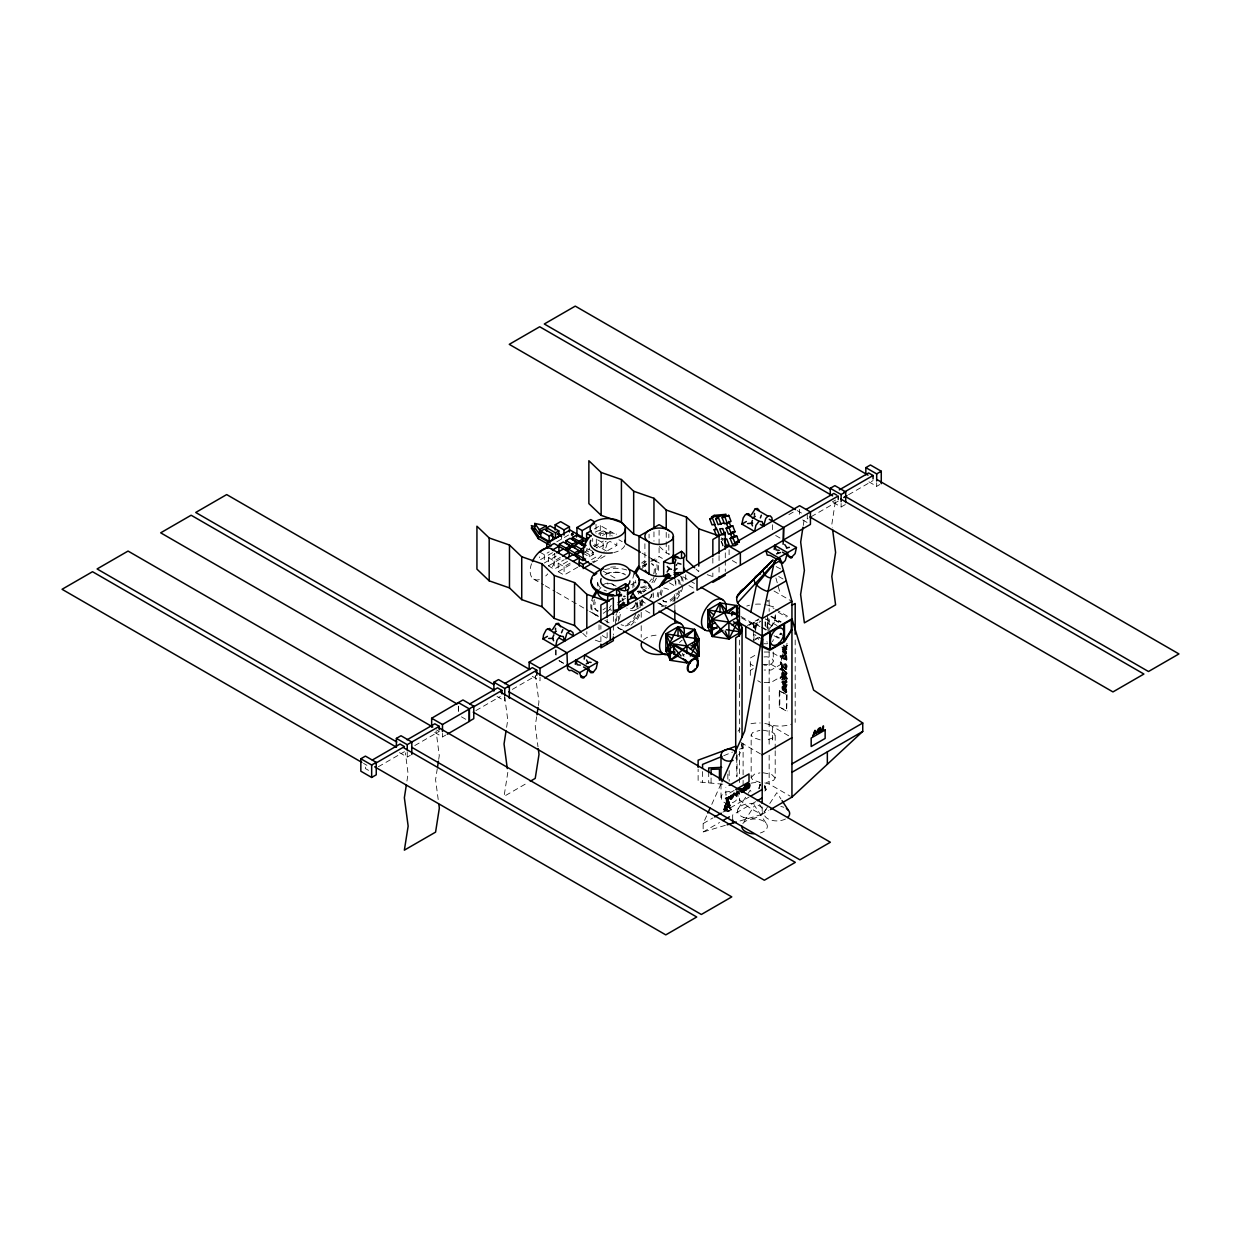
<?xml version="1.0" encoding="UTF-8"?>
<svg xmlns="http://www.w3.org/2000/svg" width="1241" height="1241" viewBox="0 0 1241 1241"><rect width="100%" height="100%" fill="white"/><g stroke="black" fill="none" stroke-linecap="round" stroke-linejoin="round"><path stroke-width="0.75" stroke-dasharray="5 3.75" d="M727.366 811.707L727.505 797.405L731.259 809.644L727.366 811.707L723.906 810.001L727.505 797.405L731.259 809.644M733.26 795.295C734.579 793.015 735.339 792.115 732.826 794.256C732.717 798.599 733.493 796.629 734.098 794.038C735.835 795.574 735.929 795.745 734.486 792.828M729.072 796.35L729.056 798.63L727.459 798.987L729.181 796.52L729.708 798.63L727.738 800.042L726.962 799.313L728.622 799.499L729.429 797.994L726.947 798.832L727.242 797.405L729.584 796.644M735.448 793.93L737.93 793.092L735.448 793.93L737.387 791.355L738.395 792.72L737.418 794.814L735.463 794.395L738.085 791.742M735.727 794.845L737.557 793.728L737.712 791.603M732.143 797.482C728.095 803.16 730.732 789.959 732.671 796.567C728.358 800.569 734.594 796.986 730.484 798.692M732.655 797.777L731.616 799.359L730.142 799.188M784.234 676.934C781.473 676.686 782.621 670 784.017 673.243C780.155 677.291 784.684 674.964 786.298 673.553A1.598 0.915 60 0 1 786.996 674.468L786.313 679.463L787.197 678.951L786.639 677.493M781.737 667.953L781.799 667.053C779.317 651.789 787.306 679.525 787.058 665.828A2.885 1.66 60 0 0 785.77 663.733L784.265 663.78C789.695 680.859 775.951 649.338 781.737 667.953L782.699 666.541L781.814 662.88M723.829 809.442L726.761 807.441L727.505 797.405L731.182 809.085M783.211 645.103L786.778 647.275L787.197 649.353L786.298 649.865L785.01 648.081L781.706 647.073M785.615 649.338L786.36 647.895L783.211 646.003M783.211 669.364L781.706 668.852L786.778 671.536L787.197 673.599L786.298 674.111L785.01 672.327L781.706 671.334L783.211 670.264L782.311 670.776M783.211 677.912L781.706 677.415L786.778 680.084L787.197 682.147L786.298 682.674L780.093 678.051L781.458 676.903L782.59 677.555L781.644 673.77L783.118 672.25M785.615 673.584L786.36 672.141L783.211 670.264M785.615 682.147L786.36 680.704L780.573 677.415M726.404 811.598L727.505 797.405L731.089 810.202M786.887 691.904C782.249 695.208 782.993 681.2 784.901 690.772C787.663 695.239 788.206 686.04 784.933 687.964L785.382 691.609L783.552 687.514L781.923 686.987L782.187 690.275L782.9 691.004L783.893 689.67L782.388 687.809L782.9 691.004M785.119 668.977L786.546 667.162L785.165 663.268M786.298 649.865L784.964 647.15M786.298 674.111L785.879 672.048L782.311 669.876M786.298 682.674L784.964 679.959M784.933 654.379L785.739 652.161A1.691 0.977 60 0 0 785.305 651.091L784.203 650.02L786.205 650.563A1.691 0.977 60 0 1 786.639 651.649L784.933 654.379C795.047 647.073 772.445 646.825 785.103 653.48L785.103 649.508M725.52 811.366L727.505 797.405L730.856 808.558M728.917 797.699L726.962 799.313M737.418 792.782L735.463 794.395M737.93 793.092C738.426 795.559 734.656 793.697 736.704 794.674M784.808 688.786L785.832 687.452M767.869 601.761L767.946 600.365M406.939 781.07L408.087 773.67L405.357 752.868M437.282 768.613L435.575 779.72L438.337 800.538M438.709 759.352L439.283 755.66L436.072 731.073M506.607 727.319L507.755 719.904L504.28 693.44M536.655 716.709L535.228 725.954L538.005 746.787M538.377 705.602L538.951 701.894L535.476 675.43M803.253 525.439L804.385 518.04M835.302 501.876L831.873 524.09L832.37 527.875M507.817 772.367L504.032 796.396L527.022 783.118M727.412 798.134C730.344 794.69 726.559 800.228 729.398 797.575M727.924 798.444L729.181 797.079M735.913 793.232C738.845 789.788 735.06 795.31 737.899 792.673M736.425 793.526L737.681 792.177M737.045 791.742C742.894 803.997 720.261 808.434 721.254 796.086C723.1 791.711 728.901 790.688 732.966 792.347C740.334 801.981 749.998 809.225 762.191 814.298L768.8 810.482M725.845 807.627L727.505 797.405L730.67 810.714M736.751 753.551L736.797 756.669L734.765 759.383M768.07 601.156L767.807 600.566M724.791 810.993L727.505 797.405L730.313 808.093M725.054 807.953L727.505 797.405L730.049 811.149M724.232 810.528L727.505 797.405L729.243 811.459M783.381 676.578L785.134 673.211M724.418 808.387L727.505 797.405L728.7 807.488L729.568 807.736M759.197 788.299L760.221 784.653M723.906 810.001L727.505 797.405L728.327 811.661M759.197 788.128L760.221 784.529M750.96 783.195A21.904 12.643 0 0 1 760.206 782.435L752.837 780.031L751.162 777.533L751.162 734.967L752.698 732.516L759.926 730.313M751.162 777.533L754.575 774.089L759.926 772.879M763.029 730.189L771.561 731.771L774.741 734.036L774.818 736.596L773.655 737.759L766.426 739.962M775.191 750.789L775.191 777.89L773.655 780.341L766.426 782.528M723.999 808.884L727.505 797.405L727.738 807.395L728.7 807.488M758.778 788.811L760.283 783.893M759.135 787.647L760.175 784.219M787.197 678.951C779.27 674.406 790.858 674.065 784.281 677.105M784.002 676.934L785.413 674.297M764.813 791.06L766.038 789.571L764.906 785.677M784.017 673.243L783.133 674.127L784.281 676.066M725.302 825.343L703.151 831.982L703.151 823.559L707.075 814.841M711.776 804.385L721.176 783.459M730.84 795.884L732.454 794.969M785.537 653.262L786.437 652.75M785.537 686.071L785.739 684.97A1.691 0.977 60 0 0 785.305 683.884L784.203 682.829L786.205 683.372A1.691 0.977 60 0 1 786.639 684.458L784.933 687.188C795.047 679.882 772.445 679.634 785.103 686.289L785.103 682.317M770.025 628.21L774.942 620.283L774.942 613.659M771.793 626.271L775.532 620.252L775.532 614.791M738.131 808.791L747.191 794.861M748.199 793.309L750.216 790.222L752.294 793.387M764.735 811.273L768.768 805.083M769.777 803.532L776.819 792.704L780.992 799.033M786.251 668.341C784.87 664.462 777.967 656.83 782.637 667.425M786.003 692.416L786.329 690.151L784.933 687.964M781.458 668.356L780.093 669.488L782.59 668.341M781.458 676.903L780.093 678.051M780.915 663.392C782.311 665.098 786.282 674.67 786.173 666.355A2.885 1.66 60 0 0 784.87 664.245L784.265 663.78M725.116 798.801L726.916 797.792L726.466 801.097L725.116 798.801L726.326 798.816L726.466 801.097M725.628 799.095L726.001 797.73M785.832 654.364C789.385 649.586 779.007 647.538 783.567 652.688L784.452 649.183L782.311 648.624M783.521 649.09L784.452 652.161M785.832 687.173C789.385 682.379 779.007 680.347 783.567 685.482L784.452 681.992L782.311 681.418M783.521 681.883L784.452 684.97M786.918 658.8L786.623 655.775L783.614 653.666A2.591 1.505 60 0 0 782.497 655L783.118 656.83L779.953 656.024L779.953 656.923L780.853 656.411L787.197 660.088L786.918 658.8L785.739 659.421L787.197 659.25M785.739 678.005L786.096 674.98A1.598 0.915 60 0 0 785.398 674.065L784.234 673.723M785.46 658.769C787.368 656.117 780.17 653.464 782.854 657.482C787.57 662.322 787.352 652.502 782.575 655.248M785.382 677.338L785.631 675.461L784.529 674.809M679.416 642.497L682.193 640.108M783.459 654.721L783.754 656.97L786.36 658.257M785.708 688.274C789.834 698.621 779.395 676.903 783.785 690.477M783.211 648.097L782.668 650.703L785.103 653.48M783.211 680.906L782.668 683.512L785.103 686.289M556.744 541.836L568.657 534.964M539.494 551.919L544.318 554.711L549.189 551.888M552.478 552.71L539.494 560.218L539.494 556.899M594.222 529.007L600.303 525.501L606.368 529.007L606.368 537.586M567.54 561.459L554.169 569.185L548.398 565.865L548.398 557.643L555.084 553.781M544.318 562.995L557.318 555.503M598.767 533.397L606.368 529.007M548.398 557.643L554.169 560.963L560.854 557.1M548.398 565.865L561.785 558.14M602.397 535.569L609.998 531.179L616.824 535.104M577.748 567.168L564.081 575.064L558.202 571.667L558.202 563.228L564.267 559.722M594.206 546.335L603.328 541.06M584.201 552.338L586.838 550.818L593.26 554.525L593.26 552.307L586.838 548.6L586.838 550.818M597.681 539.866L603.126 543.015L606.166 541.262M558.202 563.228L564.081 566.625L570.162 563.119M599.356 547.545L609.998 541.402L616.824 545.342L616.824 540.223M558.202 571.667L570.348 564.655M584.48 551.811L589.289 554.587L593.26 552.307M582.882 553.114L589.289 556.806L593.26 554.525M591.476 559.644L598.115 555.813M607.687 550.601L616.824 545.342M593.136 562.809L606.415 555.13M642.357 566.206L647.399 563.29A13.232 7.632 -60 0 0 642.543 566.098M650.734 561.366L659.095 556.542L662.337 558.403M630.955 584.837L635.749 582.076M720.897 539.571L723.332 538.175M622.563 600.086L625.542 598.364M788.873 514.612L793.899 511.711M632.631 608.074L633.437 607.625M634.927 610.2L642.931 605.577M832.308 501.922L835.596 500.03M848.611 494.709L873.059 480.593M414.804 745.562L439.252 731.445L434.815 728.886M838.249 501.069L807.286 518.955L807.286 513.867M378.365 766.736L404.442 751.689M475.892 710.581L500.34 696.465M512.331 689.391L535.15 676.221M399.493 752.62L407.234 757.088L410.29 755.335M434.753 732.469L442.494 736.937L445.659 735.122M868.948 481.865L876.689 486.332L879.745 484.564M833.378 502.512L841.119 506.98L845.695 504.342M747.439 625.542L759.011 618.871M749.176 625.231L753.365 622.796L759.926 626.596M753.939 627.667L753.939 622.47L758.453 619.864M741.653 617.94L754.823 625.542L755.707 625.03L755.707 630.18M755.443 638.898L758.453 637.16M753.365 640.775L758.267 637.952M780.853 633.127L779.953 634.616L780.853 633.127L784.514 635.237M754.776 655.45L750.324 658.025L750.324 676.376M786.313 644.11L787.197 643.583M782.311 647.43L783.211 646.918M787.197 645.878L786.313 646.39L787.197 644.979L787.197 645.878L782.59 643.21M782.621 649.601L784.452 649.183M785.46 648.407L786.36 647.895M785.6 648.655L786.499 648.128M750.324 670.373L753.287 668.651M782.264 654.24L783.149 653.728M779.953 656.024L783.118 656.83M784.824 653.402L785.724 652.89M780.31 662.508L781.21 661.996M764.177 652.021L771.126 652.021L786.313 660.6L787.197 660.088M781.52 664.028L771.126 670.031L764.177 670.031M784.203 664.649L785.088 664.137M781.799 667.053L782.699 666.541M783.211 668.697L780.573 668.868M782.59 670.807L782.59 669.907L781.706 670.419L771.126 664.369L760.717 664.369M782.311 671.676L783.211 671.164M785.879 669.799L786.778 669.271M782.218 672.777L783.909 672.296M782.419 673.832L783.319 673.32M785.46 672.669L786.36 672.141M785.6 672.901L786.499 672.389M785.398 675.073L786.282 674.561M781.706 677.415L782.59 676.888L786.313 679.463M781.706 678.967L782.59 678.455L781.706 679.882M782.311 679.323L783.211 678.811L782.311 680.239M786.313 678.517L787.197 678.005M782.621 682.41L784.452 681.992M785.46 681.216L786.36 680.704M785.6 681.449L786.499 680.937M782.125 686.831L783.024 686.32M784.824 686.211L786.437 685.544M782.575 687.7L783.723 687.266M783.118 688.057L784.017 687.545M784.933 687.188L786.732 686.645M779.27 690.865L787.151 694.805L786.623 711.233L779.27 706.998L779.27 690.865L787.151 694.805M782.993 690.182L783.893 689.67M784.808 691.315L785.693 690.803M785.382 691.609L786.267 691.097M779.27 706.998L787.151 710.938M764.813 723.487A21.904 12.643 0 0 1 769.156 724.527L769.172 724.511A21.904 12.643 0 0 0 791.525 724.092M772.585 726.512L772.585 739.884L769.172 737.883M734.129 790.47L725.845 795.248L725.845 787.306M730.84 795.528C730.018 800.895 734.3 793.759 729.91 795.465M726.947 798.832L729.429 797.994M725.954 800.802L726.916 800.848M732.748 796.877L733.71 796.924M733.26 797.172L733.741 793.635L735.401 795.931M738.426 793.604C740.256 794.535 736.952 791.742 738.426 789.4M703.151 823.559L713.001 817.881M722.836 812.188L749.083 797.048M703.151 831.982L719.563 822.504M755.645 801.686L732.671 814.934L732.671 819.851M728.126 799.623L727.226 799.747M723.72 755.722L732.531 752.108M739.589 749.207L743.111 747.765M785.739 659.421L785.739 656.287L782.73 654.178A2.591 1.505 60 0 0 781.597 655.512L782.233 657.342M786.732 653.852L785.817 653.867M740.055 820.937L762.191 814.298L762.191 807.007M684.598 654.721L681.976 655.124M786.282 676.826L784.886 676.423M730.716 797.529L731.507 795.109M726.761 807.441L727.738 807.395M764.177 682.379L771.126 682.379L781.52 676.376L781.52 658.025M763.029 772.755L771.561 774.337L775.191 777.89M722.805 784.203L698.125 781.892L698.125 769.234M730.515 797.947L731.942 796.877L731.942 794.674M760.206 739.869L752.837 737.464L751.162 734.967M764.813 782.931L769.156 783.971L790.315 796.195M732.019 795.403L731.104 797.792M609.533 609.564L611.565 610.231M659.405 546.412L666.215 552.928L669.597 554.106M707.215 574.661L713.994 577.018M595.277 640.154L600.349 641.923M776.168 566.625L780.713 568.999M731.135 799.08L730.871 798.149M797.156 510.563L802.167 513.448M802.694 519.932L807.348 522.616M775.672 535.507L780.496 538.299M778.696 576.491L783.226 579.113M732.314 560.544L737.154 563.336M774.027 591.026L791.944 601.373M764.813 604.6A21.904 12.643 0 0 1 769.156 605.639L774.027 608.462M775.656 609.409L790.315 617.863M778.231 612.232L786.437 616.979M771.344 616.203L781.194 621.896M770.77 616.544L780.62 622.222M775.532 620.252L778.805 622.144M774.942 620.283L778.231 622.175M776.99 625.542L765.511 618.902A9.587 5.538 -60 0 1 765.511 629.978M767.496 623.292L774.058 627.077M604.057 531.21L612.309 535.972M618.918 539.788L622.222 541.697M642.031 553.145L646.995 555.999M648.64 556.961L653.588 559.815M654.938 560.56L661.22 564.19M682.891 576.77L694.495 583.472M779.953 633.639L783.614 635.764M753.939 622.47L760.5 626.271M762.145 627.217L767.062 630.056M688.957 585.566L695.41 589.289M761.571 627.543L766.488 630.381M776.261 636.121L779.55 638.014M740.908 616.482L755.707 625.03M774.058 635.733L778.976 638.572M669.442 582.882L675.833 586.574L675.833 581.036M759.197 637.409L767.403 642.14M606.415 551.02L592.686 543.093L592.686 538.454M593.353 545.404L599.961 549.22M592.577 551.314L589.273 549.406L589.273 547.762M664.23 601.528L663.051 600.846A13.232 7.632 -60 0 0 676.283 593.214M780.992 668.977L782.59 669.907M603.048 571.077L616.265 578.709M642.047 593.772L637.331 591.057A17.607 10.161 -60 0 0 649.353 587.831M657.73 602.831L660.864 604.646M613.007 584.418L616.141 586.217M640.93 600.628L645.894 603.498M750.324 664.028L753.287 665.75M645.615 610.603L650.439 613.395M757.739 680.673L760.717 682.379M596.409 610.432L597.588 611.115A13.232 7.632 -60 0 1 595.168 602.071M533.77 579.144L543.605 584.821M545.249 585.768L555.084 591.461M556.728 592.407L587.893 610.401M589.537 611.348L594.455 614.186M595.401 614.9L598.534 616.715M604.817 620.345L611.099 623.959M769.156 724.527L788.687 735.804M602.257 635.625L610.308 640.278M741.032 742.645L760.562 753.923M559.226 660.755L566.966 665.223M558.915 660.662L565.353 664.369M532.28 676.314L540.021 680.782L540.021 677.229M725.721 797.947L726.512 798.49M497.02 696.465L504.761 700.932L504.761 697.38M461.45 716.833L469.439 721.393M363.551 763.37L366.902 765.309M368.515 770.351L365.412 768.551L365.412 764.999M765.077 788.019L765.961 789.012M696.046 569.107L698.761 571.713L698.761 567.975M582.743 633.313L586.822 637.222L586.822 631.622M730.654 799.483L730.329 795.233M759.585 804.478L761.664 807.643M765.961 823L754.528 805.58L742.428 824.148A12.782 7.399 -0.2 0 1 762.858 820.751A12.782 7.399 -0.2 0 1 760.407 832.975M682.488 653.293L683.977 656.489M721.61 537.725L722.758 540.704M721.471 541.06L723.208 545.528M721.099 541.433L723.131 546.692M764.968 786.08L766.038 789.571M764.673 785.289L765.635 788.485M764.844 786.468L765.868 790.129M775.92 577.996L780.542 594.796M764.658 787.306L765.449 790.641M736.751 790.222L737.045 797.529M674.887 578.694L675.833 586.574M783.024 672.808L783.118 673.77M785.724 685.684L785.817 686.676M876.689 482.78L876.689 486.332M841.119 503.427L841.119 506.98M799.607 509.26L799.607 514.596M795.186 639.937L795.186 722.386M786.623 695.115L786.623 711.233M786.313 659.762L786.313 660.6M784.203 650.02L784.203 653.991M784.203 682.829L784.203 686.8M783.567 649.695L783.567 652.688M783.567 682.503L783.567 685.482M780.853 655.512L780.853 656.411M779.798 690.57L779.798 706.687M775.191 735.324L775.191 748.866M773.283 652.068L773.283 661.019A7.368 4.25 0 0 1 764.006 665.129M772.445 524.71L772.445 531.862M769.156 599.837L769.156 611.394M769.156 619.073L769.156 630.568M769.156 651.665L769.156 747.532M769.156 755.211L769.156 783.971M768.055 618.111L768.055 631.39M767.496 614.652L767.496 631.948M754.823 625.542L754.823 628.97M753.939 634.585L753.939 639.767M753.365 622.796L753.365 628.489M753.365 630.397L753.365 639.875M743.111 743.545L743.111 778.433M743.111 780.356L743.111 786.111M742.056 743.033L742.056 746.865M739.403 640.077L739.403 735.944M739.403 751.286L739.403 785.801M739.388 789.431L739.403 801.143M737.045 755.117L737.045 776.323M736.751 757.63L736.751 776.804M734.889 792.58L734.889 795.636M729.103 549.732L729.103 555.099M729.165 770.552L729.165 781.241M727.831 774.105L727.831 781.147M726.404 797.498L726.404 800.538M725.287 552.819L725.287 558.403M725.287 560.265L725.287 571.465M721.005 784.141L721.005 797.637M719.066 555.565L719.066 565.198M719.066 567.137L719.066 574.847M712.846 558.14L712.846 563.724M712.846 573.047L712.846 576.786M711.077 777.936L711.077 783.102M708.704 771.685L708.704 782.885M702.561 771.576L702.561 782.311M685.746 574.769L685.746 580.136M674.84 597.045L674.84 602.785M674.84 604.693L674.84 610.417M668.821 534.033L668.821 537.772M668.821 545.28L668.821 554.649M666.215 532.405L666.215 539.866M666.215 541.728L666.215 552.928M659.095 530.279L659.095 556.542M653.96 531.877L653.96 541.2M649.074 534.188L649.074 537.942M644.901 543.76L644.901 568.145A14.24 8.222 0 0 1 646.809 564.035M642.388 599.791L642.388 605.158M641.209 600.861L641.209 610.417M641.209 612.325L641.209 618.065M641.209 625.712L641.209 637.176M632.894 584.139L632.894 587.908M613.349 616.451L613.349 635.097M609.998 531.179L609.998 536.283M607.128 619.15L607.128 622.998M607.128 632.631L607.128 638.417M603.126 543.015L603.126 549.127M600.892 625.511L600.892 629.234M600.892 636.695L600.892 642.28M600.303 525.501L600.303 535.802M599.046 624.828L599.046 631.979M597.681 582.246L597.681 586.016M596.316 539.075L596.316 547.933M596.006 524.354L596.006 533.18M589.289 554.587L589.289 556.806M564.081 566.625L564.081 575.064M561.568 536.624L561.568 539.059M556.123 650.082L556.123 655.419M555.689 649.85L555.689 657.016M554.169 560.963L554.169 569.185M544.318 554.711L544.318 561.335M458.596 706.238L458.596 711.574M458.363 706.145L458.363 711.481M442.494 733.384L442.494 736.937M407.234 751.751L407.234 757.088M746.772 606.089A21.904 12.643 0 0 1 749.517 605.22M755.505 604.212A21.904 12.643 0 0 1 763.308 604.383M773.484 606.694A21.904 12.643 0 0 1 769.156 605.639M738.069 731.197A21.904 12.643 0 0 1 740.163 728.777M750.96 723.751A21.904 12.643 0 0 1 760.206 722.991M736.751 795.977A21.904 12.643 0 0 1 738.069 790.641M755.924 635.516A9.587 5.538 -60 0 1 754.838 634.508M754.838 626.689A9.587 5.538 -60 0 1 758.965 620.655M741.218 744.197A21.904 12.643 0 0 1 738.643 754.621M785.46 818.998A12.782 7.399 -0.2 0 1 768.613 819.184A12.782 7.399 -0.2 0 1 766.162 809.52M780.822 806.479A12.782 7.399 -0.2 0 1 783.831 807.302M764.006 656.923A7.368 4.25 0 0 1 773.283 661.019M773.283 639.534A7.368 4.25 0 0 1 772.29 641.659M767.822 643.645A7.368 4.25 0 0 1 764.006 643.645M758.561 639.534A7.368 4.25 0 0 1 759.539 637.409M652.021 561.025A14.24 8.222 0 0 1 659.142 559.924M624.735 545.621A17.607 10.161 0 0 1 613.752 552.54M598.938 534.188A17.607 10.161 0 0 1 616.529 534.188M651.029 559.024A17.514 10.114 -60 0 1 655.558 575.948M653.588 580.043A17.514 10.114 -60 0 1 651.944 582.603M646.995 587.831A17.514 10.114 -60 0 1 638.65 590.949M632.879 578.197A17.514 10.114 -60 0 1 634.104 574.025M641.628 563.026A17.514 10.114 -60 0 1 644.839 560.684M595.292 532.079A17.514 10.114 -60 0 1 607.671 539.23M607.252 543.17A17.514 10.114 -60 0 1 604.057 551.438M601.482 555.192A17.514 10.114 -60 0 1 592.081 562.049M604.6 569.728A24.168 13.961 0 0 1 627.372 570.162M606.492 591.042A17.607 10.161 0 0 1 603.979 590.033M600.039 587.334A17.607 10.161 0 0 1 598.286 579.609M606.492 573.451A17.607 10.161 0 0 1 624.099 573.451M610.572 567.199A24.168 13.961 0 0 1 618.452 567.044M604.941 574.909A14.628 8.439 0 0 1 625.635 574.909M640.449 593.182A8.997 5.197 60 0 1 639.441 591.088M651.308 594.268A8.997 5.197 60 0 1 649.446 598.379M637.114 602.025A11.976 6.919 60 0 1 626.752 608.012M634.275 605.732A8.997 5.197 60 0 1 629.792 608.338M622.625 600.784A8.997 5.197 60 0 1 622.005 598.643M635.299 603.498A8.997 5.197 60 0 1 630.583 607.873M623.432 600.318A8.997 5.197 60 0 1 622.796 598.178M638.96 594.051A11.976 6.919 60 0 1 637.61 591.243M653.123 592.779A11.976 6.919 60 0 1 653.123 597.836M641.24 592.717A8.997 5.197 60 0 1 640.232 590.623M652.099 593.803A8.997 5.197 60 0 1 650.237 597.914M666.433 605.453A16.816 9.711 0 0 1 658.025 606.756M643.459 601.901A16.816 9.711 0 0 1 641.783 599.558M643.459 592.19A16.816 9.711 0 0 1 646.142 590.189M663.78 587.924A16.816 9.711 0 0 1 669.923 590.189M674.266 594.532A16.816 9.711 0 0 1 674.266 599.558M643.459 639.953A16.816 9.711 0 0 1 658.025 635.113M652.363 559.769A17.607 10.161 -60 0 1 658.164 572.582M656.334 578.166A17.607 10.161 -60 0 1 652.363 584.666M634.12 586.466A17.607 10.161 -60 0 1 634.12 579.035M642.916 563.786A17.607 10.161 -60 0 1 646.142 561.428M681.542 576.693A17.514 10.114 -60 0 1 683.202 582.882M682.783 586.822A17.514 10.114 -60 0 1 677.012 598.845M662.058 605.205A17.514 10.114 -60 0 1 660.088 603.374M658.428 597.185A17.514 10.114 -60 0 1 660.088 589.072M639.58 600.551A17.514 10.114 -60 0 1 641.24 606.74M639.58 614.853A17.514 10.114 -60 0 1 635.051 622.703M622.656 629.854A17.514 10.114 -60 0 1 618.127 627.232M616.467 621.043A17.514 10.114 -60 0 1 617.63 614.326M764.968 622.424A7.306 4.219 -60 0 1 764.968 625.511M754.993 628.194A7.306 4.219 -60 0 1 759.988 620.888M765.123 621.679A7.306 4.219 -60 0 1 765.123 627.636M755.49 630.226A7.306 4.219 -60 0 1 760.655 621.276M639.767 602.583A17.607 10.161 -60 0 1 639.999 608.664M638.526 614.202A17.607 10.161 -60 0 1 630.955 625.262M621.508 629.28A17.607 10.161 -60 0 1 616.963 626.658M615.722 623.913A17.607 10.161 -60 0 1 616.451 613.675M635.532 602.474A13.232 7.632 -60 0 1 638.262 608.524M635.532 617.739A13.232 7.632 -60 0 1 622.299 625.371M619.569 619.321A13.232 7.632 -60 0 1 620.81 613.194M607.423 583.922A17.607 10.161 -60 0 1 614.993 586.248M610.432 608.509A17.607 10.161 -60 0 1 607.423 611.689M597.976 615.707A17.607 10.161 -60 0 1 592.919 600.101M597.976 590.809A17.607 10.161 -60 0 1 600.985 587.629M635.842 603.173A13.232 7.632 -60 0 1 636.773 610.82M635.842 613.969A13.232 7.632 -60 0 1 621.12 624.704M618.701 621.26A13.232 7.632 -60 0 1 619.647 612.527M605.453 608.012A13.232 7.632 -60 0 1 603.033 609.781M598.348 611.037A13.232 7.632 -60 0 1 594.935 598.255M680.456 575.979A17.607 10.161 -60 0 1 681.697 586.171M680.456 590.359A17.607 10.161 -60 0 1 675.895 598.255M674.933 599.387A17.607 10.161 -60 0 1 672.886 601.42M663.454 605.437A17.607 10.161 -60 0 1 658.893 602.8M657.218 596.58A17.607 10.161 -60 0 1 657.652 592.609M677.772 579.314A13.232 7.632 -60 0 1 679.029 583.999M660.321 594.796A13.232 7.632 -60 0 1 661.577 588.668M655.17 573.389A13.232 7.632 -60 0 0 652.75 564.36L651.572 563.678A13.232 7.632 -60 0 1 653.061 575.855M654.24 576.538A13.232 7.632 -60 0 1 652.75 579.625M646.142 586.605A13.232 7.632 -60 0 1 641.457 587.862M641.457 569.154A13.232 7.632 -60 0 1 646.142 565.012M678.951 579.997A13.232 7.632 -60 0 1 680.192 584.682M678.951 590.794A13.232 7.632 -60 0 1 662.756 600.148M661.5 595.478A13.232 7.632 -60 0 1 662.756 589.351M651.572 578.942A13.232 7.632 -60 0 1 649.632 581.781M644.963 585.923A13.232 7.632 -60 0 1 640.278 587.179M635.919 583.13A13.232 7.632 -60 0 1 635.609 580.524M611.968 583.844A17.514 10.114 -60 0 1 613.938 585.674M611.177 605.375A17.514 10.114 -60 0 1 609.409 607.826M606.415 610.975A17.514 10.114 -60 0 1 603.219 613.318M597.014 614.978A17.514 10.114 -60 0 1 592.484 598.053M603.219 584.713A17.514 10.114 -60 0 1 609.409 583.053M554.479 553.362A17.514 10.114 -60 0 1 551.283 569.03M547.762 573.916A17.514 10.114 -60 0 1 545.73 575.933M539.323 579.64A17.514 10.114 -60 0 1 531.8 563.011M743.343 817.276A12.782 7.399 -0.2 0 0 763.044 811.397A12.782 7.399 -0.2 0 0 744.46 804.463A12.782 7.399 -0.2 0 0 743.343 817.276"/><path stroke-width="1.5" d="M740.691 790.331C742.071 787.368 744.088 788.624 741.125 789.959M741.203 791.324L741.684 789.276L743.406 789.136M577.779 673.987L571.418 670.311L569.185 670.59L567.556 668.744L566.966 652.782L542.969 638.929L543.574 634.803L546.273 629.699L549.67 628.504L551.299 630.335M559.846 638.37L564.624 641.116L566.842 633.267L570.24 630.552L572.939 632.522L573.544 635.966L568.781 633.22M584.216 659.126L584.821 655L597.542 662.337L596.223 668.449L593.074 672.498L590.84 672.777L589.211 670.947L588.606 667.503L575.886 660.15L575.297 664.292M588.606 667.503L586.373 675.352L582.991 678.067L580.99 677.26L579.687 672.653L566.966 665.3L544.768 678.036M760.345 524.447L763.525 526.293L762.207 521.685L759.058 521.282L755.893 525.331L754.59 531.443L741.87 524.09L743.173 517.978L745.174 514.86L748.571 513.665L750.2 515.496M763.525 526.293L765.744 518.428L767.977 516.132L770.211 515.853L771.855 517.683L772.445 521.127L735.758 542.317M685.746 571.186L697.008 577.701L697.008 590.22L783.723 540.161L796.443 547.514L795.124 553.626L790.827 558.078L788.113 556.108L787.508 552.664L774.787 545.311L774.198 549.453M787.508 552.664L785.274 560.513L783.04 562.825L779.891 562.421M741.513 792.41L742.071 792.037A1.924 1.117 -60 0 0 742.94 791.603L743.312 790.005L741.125 790.098M743.948 788.469L745.034 787.368L745.205 789.679L746.167 789.726L745.655 785.212L744.011 790.967L744.6 788.128L745.717 788.314M561.49 632.755L562.825 629.637M760.392 517.916L761.338 515.217M406.365 784.777L404.364 797.73L408.149 826.118L404.364 850.147L435.575 832.137L439.345 808.108L438.849 804.323M437.577 766.767L438.43 761.214M506.033 731.011L504.032 743.98L507.305 768.582M536.95 714.847L538.082 707.448M802.958 527.285L800.678 542.1L804.385 570.457L800.616 594.486L804.385 622.873L835.596 604.863L831.811 576.476L835.596 552.447L832.618 529.767M667.1 572.023L669.349 568.145M721.005 780.294L721.005 755.226C721.75 748.385 732.035 747.315 735.929 752.108M741.498 791.37L742.506 790.424L741.435 790.439M741.637 790.796C742.335 792.921 744.057 789.338 741.125 790.501M770.459 809.535L791.944 797.125L862.743 731.414L862.743 723.022L813.6 690.089L791.944 618.809L762.191 635.981L744.678 731.151L721.952 781.721M750.805 611.953L756.467 584.899L773.515 564.422A5.212 3.056 -59.3 0 1 776.308 559.815L777.905 558.9A5.212 2.978 -60.7 0 1 780.62 560.312L791.944 601.373L791.944 797.125M773.515 564.422L780.62 560.312L779.86 559.102A5.29 3.49 -51.7 0 0 776.618 558.962A5.29 2.544 -67.1 0 0 774.229 562.359L762.191 618.545L762.191 803.361M783.118 544.303L783.723 527.642L769.265 519.296M746.26 786.018L746.462 785.382A1.861 1.07 -60 0 1 746.973 784.56L748.773 783.738A2.079 1.194 -60 0 1 749.207 784.079C751.084 787.849 746.306 788.066 746.539 788.407A1.939 1.117 -60 0 0 747.16 788.531A1.939 1.117 -60 0 0 747.671 788.826L748.959 788.035A1.908 1.101 -60 0 0 749.486 787.275L749.719 784.39A2.079 1.194 -60 0 0 749.285 784.033C743.049 788.035 750.526 782.342 748.975 786.98A1.908 1.101 -60 0 1 748.447 787.74L746.911 788.547L746.198 787.787M746.772 786.313L746.973 785.677A1.861 1.07 -60 0 1 747.485 784.855L748.199 784.265M555.596 628.21L555.472 630.009M754.497 513.371L754.373 515.17M572.97 534.188C573.156 530.683 569.697 536.67 572.644 534.747M552.493 629.637L556.356 623.618L558.59 623.354L560.668 626.752M751.394 514.813L755.257 508.779L757.491 508.515L759.135 510.346M707.851 813.103L710.209 807.86M690.415 656.055L699.117 638.991L694.665 629.389L678.036 626.814L665.859 633.841L665.859 650.718L670.311 660.321L686.94 662.896L685.451 659.685M738.473 620.252L728.901 639.022L712.272 636.462L707.82 626.86L707.82 609.983L719.997 602.955L736.627 605.53L738.116 608.726M676.329 565.275L676.764 564.453M791.944 629.73L784.467 641.768L769.777 650.253L762.191 646.902M752.418 520.367L751.472 523.082L752.48 525.905M791.944 601.373L762.191 618.545L739.403 605.375L737.604 602.878L773.81 563.383M553.889 634.803L552.571 637.905L553.579 640.744M586.217 663.904L588.886 662.229L591.104 662.399M776.587 553.827L780.449 552.524M743.111 590.344A21.904 12.643 0 0 0 738.069 594.889L772.166 560.684M738.069 594.889L773.019 560.032L740.163 592.453M728.312 612.682L736.627 605.53L737.899 613.101M607.687 601.327L607.687 593.989L613.643 595.913L618.716 595.199L619.957 592.267L616.622 588.839L616.622 594.346M616.622 588.839L624.533 590.825L627.651 590.049L629.001 588.25L628.225 585.923L625.542 583.673L607.687 593.989M613.643 610.603L619.647 609.098L619.957 606.958L618.158 604.584M674.142 572.272L675.926 574.63L674.701 577.577L669.613 578.275L663.671 576.351L663.671 561.661L669.613 563.6L674.701 562.887L675.926 559.955L672.591 556.511L672.591 562.018M620.5 605.065L627.651 604.739L629.001 602.94L628.225 600.613M672.591 556.511L680.518 558.512L683.62 557.721L684.97 555.937L684.21 553.595L681.526 551.361L663.671 561.661M676.469 572.753L683.62 572.411L684.97 570.612L684.21 568.285M564.624 641.116L563.305 636.524L560.156 636.121L556.992 640.154L555.689 646.282L729.103 546.164L740.365 552.664L740.365 565.198M572.613 534.592L571.651 534.266L572.753 534.266M746.12 587.055L740.396 591.833L743.297 589.692M741.637 790.393L742.894 788.842M752.667 523.159L747.609 523.578M776.277 559.8L777.859 558.869A5.212 3.009 -60 0 1 779.891 559.117L780.418 559.675A5.212 3.056 -59.3 0 0 777.114 559.257L777.114 559.257A5.212 2.978 -60.7 0 0 773.903 563.445L773.624 564.422L774.229 562.359A5.212 3.009 -60 0 1 776.277 559.8L776.308 559.815M542.115 532.529L539.385 534.095L539.385 529.736L546.195 525.796L546.195 530.171M540.797 531.148L544.38 529.085L552.741 533.909L552.741 539.416L549.158 541.479L540.797 536.655L540.797 531.148L549.158 535.972L552.741 533.909M546.738 531.396L546.738 527.782L550.089 525.843L558.822 530.884L558.822 536.314L555.472 538.253L551.113 535.724M555.161 530L555.161 524.803L560.622 521.654L569.433 526.742L569.433 531.939M546.738 527.782L555.472 532.823L558.822 530.884M555.161 524.803L563.988 529.891L569.433 526.742M576.941 534.002L576.941 527.534L590.747 519.56L594.687 521.841M539.494 551.919L554.106 543.48L558.931 546.273L558.931 553.191M576.941 527.534L582.2 530.574L594.47 523.485M559.334 544.303L563.367 541.976L570.053 545.838L570.053 548.134L566.036 550.446L566.036 548.165L559.334 544.303L559.334 546.583L574.723 555.472L578.756 553.145L578.756 550.508L574.723 552.834L568.037 548.972L568.037 551.609M583.782 550.244L581.129 551.78L566.02 543.046L566.02 540.626L569.991 538.33L576.398 542.038L576.398 544.458M572.411 537.415L576.491 535.057L583.115 538.873L583.115 540.812L579.02 543.17L572.411 539.354L572.411 537.415L579.02 541.231L581.75 539.664M552.431 550.011L558.931 546.273M546.816 547.576L546.816 543.449L570.069 530.031L586.605 539.587L586.605 533.397L591.181 530.776M556.759 552.803L563.445 548.941M566.036 548.165L570.053 545.838M566.02 540.626L572.442 544.318L576.398 542.038M568.037 548.972L572.054 546.645M585.271 539.385L588.343 537.617M584.418 546.273L581.114 544.365L581.114 542.519L583.828 540.936M562.53 556.139L569.216 552.276L569.216 556.387M574.723 548.072L574.723 545.357L581.129 549.065L585.1 546.769L578.678 543.062L572.442 546.754L572.442 544.318M565.787 558.838L573.373 554.463L579.252 557.861L579.252 566.299M585.566 558.962L582.882 560.513L576.196 556.651L576.196 554.153L580.214 551.826L583.565 553.75M573.187 561.366L579.252 557.861M579.252 562.189L583.177 564.438L588.156 561.568M583.177 568.564L591.476 563.771M639.006 536.252L649.074 542.069L649.074 573.947L639.006 568.145L639.006 536.252L659.095 524.664L669.504 530.667M709.728 518.909L712.675 518.645L714.987 524.602L712.039 524.865L709.728 518.909L713.389 516.799M723.472 522.957L718.089 524.633L715.778 518.676L719.439 516.566M722.122 517.761L728.731 515.387L731.042 521.344L727.381 523.454L724.434 523.718L722.122 517.761L728.731 515.387M714.133 529.721L717.081 529.457L719.392 535.414L716.445 535.678L714.133 529.721L716.569 528.325M726.14 528.185L732.733 525.812L735.044 531.769L731.399 533.878L728.451 534.142L726.14 528.185L732.733 525.812M542.969 638.929L547.436 636.354M553.377 632.926L556.356 631.204M741.87 524.09L746.337 521.515M752.279 518.086L755.257 516.365M618.111 602.661L621.074 600.939M663.671 576.351L668.123 573.776M674.08 570.348L677.059 568.626M733.819 536.345L736.766 536.081L739.078 542.038L732.469 544.411L730.158 538.454L732.593 537.043M730.158 538.454L736.766 536.081M360.836 758.763L365.412 756.11L376.256 762.377L376.256 774.818L371.664 777.455L360.836 771.204L360.836 758.763L371.664 765.014L376.256 762.377M396.391 747.284L396.391 738.395L400.983 735.742L411.81 742.009L411.81 754.45M431.651 727.133L431.651 718.244L462.94 699.955L473.783 706.207L473.783 718.648L469.191 721.3L469.191 708.859L473.783 706.207M493.918 691.113L493.918 682.224L498.51 679.587L509.337 685.839L509.337 698.28M772.662 521.251L799.607 505.707L810.435 511.959L810.435 524.4L783.505 539.959L783.505 527.518L838.249 495.981L838.249 499.378M529.178 669.194L529.178 662.074L556.123 646.53M830.276 495.392L830.276 488.287L834.867 485.634L845.695 491.901L845.695 502.558M865.846 474.745L865.846 467.624L870.422 464.987L881.265 471.239L881.265 483.695M737.65 544.132L735.06 545.621L724.837 546.536M839.288 489.885L868.622 472.945L873.059 475.505L873.059 478.886M407.11 739.791L434.815 723.798L439.252 726.357L439.252 729.739M806.107 509.415L833.812 493.422L836.775 495.128M372.3 760.035L400.005 744.042L404.442 746.601L375.108 763.541M469.827 703.88L497.532 687.871L501.969 690.43L501.969 693.828M504.637 683.62L532.342 667.627L536.779 670.187L536.779 675.275M843.725 492.444L873.059 475.505M396.391 738.395L407.234 744.647L439.252 726.357M431.651 718.244L442.494 724.496L469.439 708.952L469.439 721.393L447.241 734.207M493.918 682.224L504.761 688.491L509.337 685.839M865.846 467.624L876.689 473.891L881.265 471.239M472.635 707.37L501.969 690.43M507.445 687.126L536.779 670.187M529.178 662.074L540.021 668.341L783.723 527.642M830.276 488.287L841.119 494.538L845.695 491.901M843.725 497.532L846.982 495.64M566.966 665.3L693.688 592.143M712.846 582.37L725.287 575.188M579.687 672.653L597.542 662.337M776.68 559.148L770.32 555.472L767.171 555.084L765.868 550.477L778.588 557.814L796.443 547.514M783.443 570.581L770.677 577.949C764.44 577.344 759.104 568.766 767.326 566.734M690.136 663.283L673.692 653.79L673.692 645.211L674.592 644.7L697.613 657.994L697.613 666.572L696.713 667.084M731.787 615.676L732.686 611.735L737.619 614.574M786.251 580.85L767.853 591.476C759.29 589.335 746.229 578.725 760.578 573.9M671.939 647.197L665.859 650.718L675.104 652.145M715.437 622.47L707.82 626.86L717.065 628.287M673.692 653.79L677.881 655.17M738.038 616.886L728.901 622.16L712.272 636.462L707.82 609.983L737.387 614.559M677.927 655.931L670.311 660.321L665.859 633.841L699.117 638.991L699.117 655.853L696.077 657.621M690.089 648.888L694.665 646.266L699.117 638.991L686.94 646.018L670.311 660.321L670.311 643.443L665.859 633.841L671.939 638.774M722.929 630.304L712.272 636.462L712.272 619.585L707.82 609.983L713.901 614.915M732.066 625.03L736.627 622.393L740.334 630.397M739.558 632.879L728.901 639.022L712.272 619.585L736.627 605.53L736.627 614.9M697.613 657.994L696.713 658.506L673.692 645.211M530.31 781.225L535.228 778.386L539.013 754.357L538.253 748.68M762.191 754.854L791.944 737.681M729.165 785.398L749.006 773.934L749.006 781.877L735.773 789.509M740.505 788.78C738.55 788.299 741.916 789.105 740.505 791.587M746.167 785.506L745.205 785.475M745.205 786.98C743.157 786.499 742.63 791.091 744.46 790.703M745.205 789.679L746.167 789.726M791.944 763.913L862.743 723.022M714.63 816.935L721.192 813.15M750.712 796.102L762.191 789.478M791.944 772.305L862.743 731.414M722.836 820.611L729.398 816.826M757.274 800.74L762.191 797.885M553.191 638.417L548.708 638.417M786.422 547.901L789.369 547.359M721.952 756.452L702.561 764.409L702.561 767.993M741.466 790.005L742.971 790.176L741.56 791.742M735.913 746.198L698.125 760.175L698.125 767.419M779.255 550.321L776.09 549.918L774.787 545.311M580.354 665.16L577.189 664.757L575.886 660.15M733.105 760.345C728.731 762.346 721.595 760.702 721.005 755.226M727.148 824.8L736.363 822.038M715.778 518.676L718.725 518.412L721.037 524.369M732.097 532.032L735.044 531.769M723.829 539.246L726.776 538.982L729.087 544.923L726.14 545.187L724.418 540.735M736.13 542.301L739.078 542.038M680.968 564.097L677.648 563.181M624.999 596.425L623.835 596.425M748.09 784.265L748.602 786.872L746.679 787.368M721.719 767.341L708.704 767.946L708.704 771.685M671.459 569.309L669.225 568.719L667.286 566.439M726.295 629.714L741.079 631.995M690.973 645.692L694.665 646.266L699.117 655.853L689.872 654.426M539.385 534.095L534.778 527.813L534.778 523.454L546.195 525.796M534.949 526.463L531.288 525.641L538.346 536.221L550.306 543.124M534.949 528.899L531.288 528.077L538.346 538.656L551.19 545.978M640.434 536.484L633.67 534.126L621.415 522.414L601.125 515.341L588.87 503.613L588.87 460.737L601.125 472.449L621.415 479.522L633.67 491.234L653.96 498.308L666.215 510.035L686.521 517.109L698.761 528.821L719.066 535.895L719.066 553.641M672.979 555.27L678.051 557.038M581.377 632.01L574.567 625.495L554.277 618.421L542.022 606.709L521.732 599.636L509.477 587.908L489.187 580.835L476.932 569.123L476.932 526.231L489.187 537.958L509.477 545.032L521.732 556.744L542.022 563.817L554.277 575.529L574.567 582.603L586.822 594.33L607.128 601.404L607.128 617.211M877.449 479.848L1178.95 653.929L1148.483 671.521L845.307 496.478M868.048 475.148L575.266 306.124L544.303 323.994L830.4 489.171M840.855 499.068L1143.907 674.034L1112.944 691.92L809.892 516.954M832.633 495.873L539.711 326.755L509.26 344.346L795.481 509.586M755.257 508.779L767.977 516.132M746.337 513.945L759.058 521.282M782.435 552.152L791.975 557.659M779.86 560.979L783.04 562.825M625.526 543.605L640.387 552.183M701.118 587.303L722.665 599.744M731.787 612.247L738.364 616.048M586.605 533.397L591.166 536.034M736.921 614.947A21.904 12.643 0 0 0 739.403 622.811L762.191 635.981M735.975 622.206L739.264 624.114M733.431 621.772L740.008 625.573M581.114 542.519L586.078 545.373M760.562 645.94L745.794 637.424L745.794 626.503M558.109 533.428L561.041 535.135M557.085 534.033L561.568 536.624M576.196 554.153L582.882 558L582.882 560.513M601.404 570.131L586.528 561.553A17.514 10.114 -60 0 1 591.057 535.383M665.378 607.113L705.152 630.071M642.388 596.223L653.666 602.723L653.666 615.241M551.283 548.801L595.571 574.381M659.157 611.161L680.704 623.602M623.416 630.971L663.19 653.945M599.046 621.245L610.308 627.76L610.308 640.278M556.356 623.618L569.076 630.971M547.436 628.768L560.156 636.121M583.534 666.991L593.074 672.498M580.959 675.818L584.139 677.648M535.786 672.157L830.369 842.236L799.902 859.827L508.67 691.671M529.736 669.551L226.684 494.585L195.721 512.471L493.747 684.536M500.868 692.338L795.326 862.355L764.363 880.226L473.24 712.148M494.321 690.275L191.13 515.232L160.678 532.823L457.153 703.988M458.363 702.592L469.439 708.952M438.88 727.784L731.787 896.886L701.336 914.477L411.764 747.299M432.783 726.993L128.056 551.066L97.093 568.952L396.794 741.978M403.961 747.966L696.744 917.006L665.781 934.876L374.673 766.814M395.693 746.756L92.517 571.713L62.05 589.289L361.876 762.408M739.869 631.017L728.901 622.16L719.997 602.955L707.82 626.86L712.272 619.585L728.901 622.16L728.901 639.022L725.194 631.033M784.746 544.551L786.918 547.808M586.59 659.995L588.079 663.268M694.681 567.804L686.521 559.986L686.521 517.109M727.117 611.286L719.997 602.955L719.997 612.325M692.292 643.49L694.665 646.266L694.665 629.389L670.311 643.443L665.859 650.718L678.036 626.814L686.351 636.54L694.665 629.389L699.117 655.853L686.94 646.018L678.036 626.814L678.036 636.183M680.999 655.946L670.311 643.443L686.94 646.018L686.94 653.511M683.388 658.723L686.94 662.896M534.778 523.454L539.385 529.736M782.032 800.616L788.268 810.125M728.793 521.329L730.84 526.587M732.873 531.862L734.92 537.12M725.07 517.497L727.381 523.454M729.087 527.921L731.399 533.878M733.105 538.191L735.417 544.147M726.202 522.818L728.25 528.092M730.297 533.351L732.33 538.61M714.289 523.888L716.336 529.147M777.812 552.152L777.983 552.974M778.588 557.814L778.727 559.691M876.689 473.891L876.689 480.996M841.119 494.538L841.119 501.659M827.344 751.86L827.344 764.27M795.186 634.182L795.186 603.514A21.904 12.643 0 0 1 791.525 605.205M770.335 631.948L770.335 649.245L783.909 641.411L783.909 624.114L762.781 636.307L762.781 646.251L769.777 649.353L769.777 632.274M745.655 785.212L745.717 789.974M742.056 627.977L742.056 737.278M739.403 605.375L739.403 636.245M735.711 752.899L735.711 637.843A21.904 12.643 0 0 0 739.403 622.811M732.671 819.851L732.671 823.14M725.287 549.08L725.287 532.296L712.846 539.494L712.846 556.278M719.454 780.186L719.454 769.063L711.077 769.327L711.077 774.493M719.066 576.77L719.066 578.787M698.761 528.821L698.761 566.113M683.62 557.721L683.62 572.411M681.526 551.361L681.526 556.868M674.84 610.417L674.84 621.881M674.701 562.887L674.701 577.577M673.382 536.252L673.382 562.545M666.215 510.035L666.215 528.682M653.96 498.308L653.96 528.154M633.67 491.234L633.67 534.126M627.651 590.049L627.651 604.739M625.34 528.682A17.607 10.161 0 0 1 598.938 537.493A17.607 10.161 0 0 1 598.938 519.886A17.607 10.161 0 0 1 625.34 528.682L625.34 542.984A17.607 10.161 0 0 0 624.735 540.362M625.542 583.673L625.542 589.18M621.415 479.522L621.415 522.414M618.716 595.199L618.716 609.889M613.349 614.59L613.349 597.805L600.892 604.987L600.892 621.772M613.349 636.959L613.349 640.697L600.892 647.88L600.892 644.157M607.128 642.264L607.128 644.281M601.125 472.449L601.125 515.341M586.822 594.33L586.822 627.884M585.194 540.145L585.194 542.007M583.177 564.438L583.177 567.184M582.882 550.895L582.882 553.114M582.2 530.574L582.2 537.043M581.129 549.065L581.129 551.78M579.02 541.231L579.02 543.17M576.491 535.057L576.491 536.996M574.723 552.834L574.723 555.472M574.567 582.603L574.567 625.495M563.988 529.891L563.988 535.088M555.472 532.823L555.472 538.253M554.277 575.529L554.277 618.421M549.158 535.972L549.158 541.479M542.022 563.817L542.022 606.709M540.021 668.341L540.021 675.445M538.346 536.221L538.346 538.656M521.732 556.744L521.732 599.636M509.477 545.032L509.477 587.908M504.761 688.491L504.761 695.596M489.187 537.958L489.187 580.835M442.494 724.496L442.494 731.616M407.234 744.647L407.234 749.983M371.664 765.014L371.664 777.455M737.604 602.878A21.904 12.643 0 0 1 736.921 597.51M753.939 833.797A12.782 7.399 -0.2 0 1 741.823 826.056M786.375 808.543A12.782 7.399 -0.2 0 1 787.616 817.524M669.209 573.994A14.24 8.222 0 0 1 645.382 570.302M612.294 552.803A17.607 10.161 0 0 1 590.732 540.362M634.104 574.025A17.514 10.114 -60 0 1 638.65 566.175M638.634 578.632A24.168 13.961 0 0 1 627.372 594.33M621.555 595.727A24.168 13.961 0 0 1 618.452 596.083M612.139 596.083A24.168 13.961 0 0 1 591.941 578.632M594.361 575.266A24.168 13.961 0 0 1 596.781 573.264M636.23 575.266A24.168 13.961 0 0 1 638.014 577.468M632.894 591.678A17.607 10.161 0 0 1 630.537 596.766M609.269 601.233A17.607 10.161 0 0 1 597.681 591.678M629.156 569.448A24.168 13.961 0 0 1 627.372 592.965M621.555 594.361A24.168 13.961 0 0 1 616.87 594.811M613.721 594.811A24.168 13.961 0 0 1 591.755 584.061A24.168 13.961 0 0 1 603.204 568.797M629.916 580.881A14.628 8.439 0 0 1 613.38 589.258A14.628 8.439 0 0 1 601.156 578.694M638.96 580.23A11.976 6.919 60 0 1 652.27 589.94M633.174 593.803A11.976 6.919 60 0 1 636.276 599.17M644.095 582.091A8.997 5.197 60 0 1 645.739 582.789M648.919 585.612A8.997 5.197 60 0 1 650.237 587.536M665.145 653.619A16.816 9.711 0 0 1 647.213 652.254A16.816 9.711 0 0 1 641.783 642.295M662.058 584.976A17.514 10.114 -60 0 1 670.823 575.731M674.018 574.366A17.514 10.114 -60 0 1 679.572 574.862M717.112 626.876A17.514 10.114 -60 0 1 701.568 623.277A17.514 10.114 -60 0 1 714.987 600.039A17.514 10.114 -60 0 1 725.876 611.704M620.097 608.835A17.514 10.114 -60 0 1 624.626 602.893M628.861 599.589A17.514 10.114 -60 0 1 637.61 598.72M674.096 651.603A17.514 10.114 -60 0 1 659.576 646.732A17.514 10.114 -60 0 1 672.669 624.068A17.514 10.114 -60 0 1 684.148 634.213M691.113 671.8A7.306 4.219 -60 0 1 687.359 667.162A7.306 4.219 -60 0 1 692.897 659.064A7.306 4.219 -60 0 1 697.613 662.275M697.442 663.919A7.306 4.219 -60 0 1 696.915 665.657M695.038 668.93A7.306 4.219 -60 0 1 692.447 671.226M616.963 612.278A17.607 10.161 -60 0 1 623.478 602.195M630.955 597.495A17.607 10.161 -60 0 1 636.54 598.007M594.005 597.309A17.607 10.161 -60 0 1 597.976 590.809M659.467 587.04A17.607 10.161 -60 0 1 669.675 575.017M675.895 573.358A17.607 10.161 -60 0 1 678.47 574.149M635.935 573.451A17.607 10.161 -60 0 1 639.906 566.951M532.373 561.63A17.514 10.114 -60 0 1 553.253 550.632M592.484 598.053A17.514 10.114 -60 0 1 597.014 590.204M822.954 728.281C821.077 734.781 819.913 721.983 820.565 730.623C824.536 733.214 823.45 720.587 822.954 728.281M819.649 728.793L817.261 732.438L819.743 731.011A1.737 0.993 -60 0 1 819.029 732.33C814.205 733.602 820.068 725.768 819.649 728.793M571.651 545.497L572.784 545.575L571.698 545.42M814.763 730.949L814.096 733.462L815.384 732.717L814.763 730.949M813.941 734.02L812.917 735.96L815.011 730.329L816.485 733.896L815.523 733.105L813.941 734.02M737.681 594.997L736.518 597.712L743.219 589.196L737.681 594.997M791.355 629.761L784.467 640.852L784.467 623.789L791.355 619.817L791.355 629.761M671.474 540.362L666.262 543.372A14.24 8.222 0 0 1 644.901 536.252A14.24 8.222 0 0 1 666.262 529.131L671.474 532.141A14.24 8.222 0 0 1 671.474 540.362M714.149 515.372L711.558 516.876L723.487 515.806L726.078 514.317L714.149 515.372M825.141 729.956L811.18 738.023L811.18 746.508L825.141 738.442L825.141 729.956M738.86 789.136L738.86 789.136M722.634 528.604L719.687 528.868L721.998 534.824L724.946 534.561L722.634 528.604M778.883 643.226A9.587 5.538 -60 0 0 781.923 628.38A9.587 5.538 -60 0 0 770.568 638.432A9.587 5.538 -60 0 0 778.883 643.226M607.981 579.547A14.628 8.439 0 0 0 629.916 572.241A14.628 8.439 0 0 0 607.981 564.919A14.628 8.439 0 0 0 607.981 579.547M694.464 670.636A7.306 4.219 -60 0 0 696.775 659.328A7.306 4.219 -60 0 0 688.135 666.991A7.306 4.219 -60 0 0 694.464 670.636"/></g></svg>
